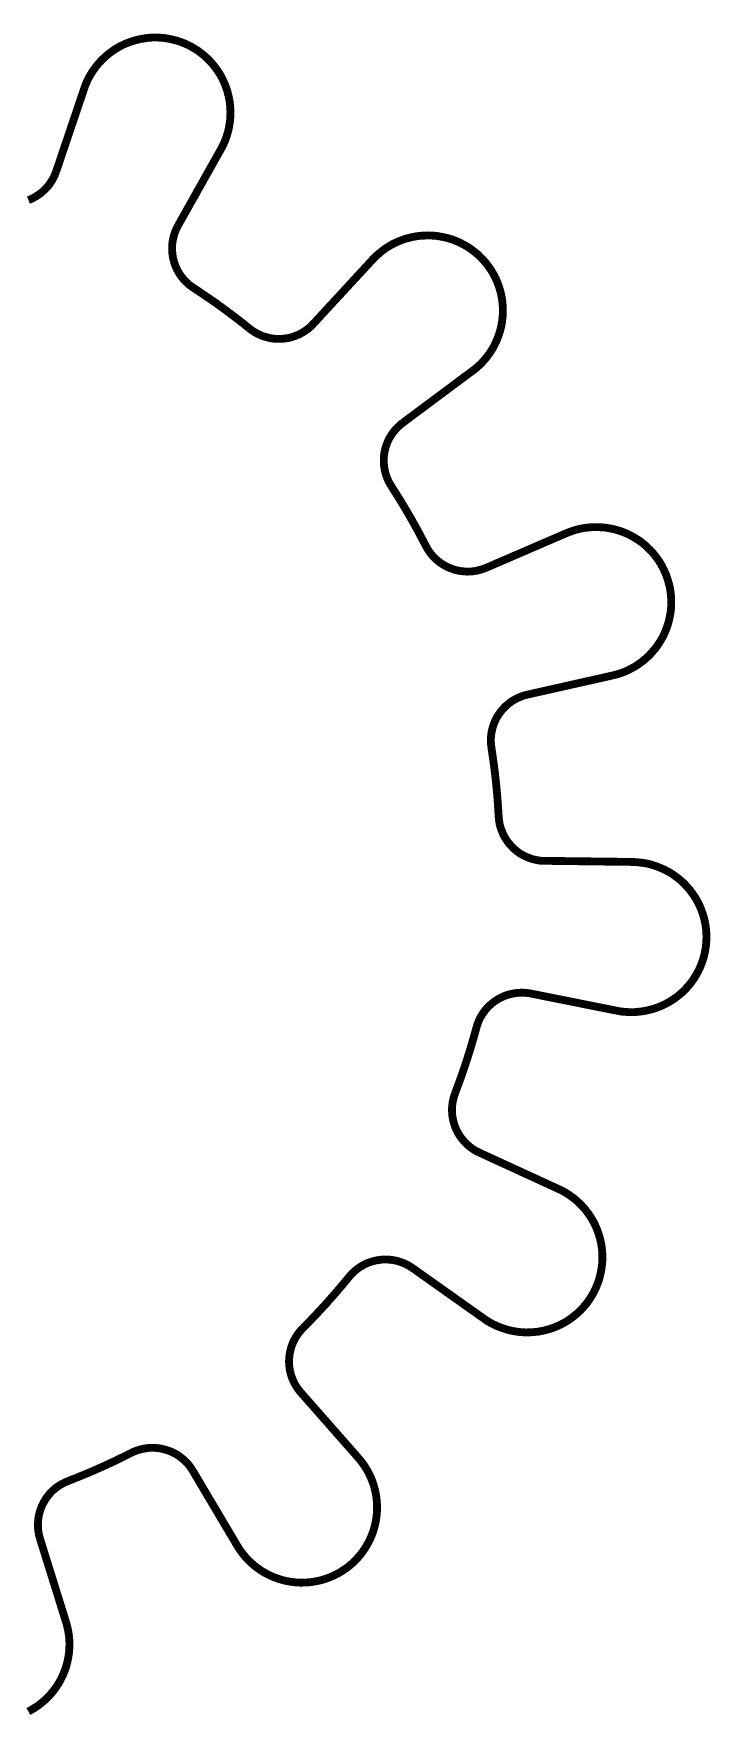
# Model space of a CAD drawing. Extents: x 1.1 to 21.8, y 1.7 to 15.4.
# Drawn here: x 2.474 to 3.326, y 13.173 to 15.289 of the extents above; entities that cross this region are included whole.
import ezdxf

# ---------------------------------------------------------------- set-up
doc = ezdxf.new("R2010")
doc.units = 0
doc.layers.get('0').update_dxf_attribs({"linetype": 'CONTINUOUS'})

msp = doc.modelspace()

# ---------------------------------------------------------------- linework, layer by layer
at = {"color": 0, "const_width": 0.00985}
for points in [[(2.7099, 15.1431), (2.71169, 15.1464), (2.71338, 15.1499), (2.7149, 15.1533), (2.71625, 15.1568), (2.71744, 15.1604), (2.71858, 15.164), (2.71951, 15.1676), (2.72032, 15.1714), (2.72092, 15.1751), (2.72146, 15.1789), (2.72179, 15.1826), (2.72194, 15.1864), (2.722, 15.1903), (2.7219, 15.194), (2.72163, 15.1978), (2.72125, 15.2015), (2.72065, 15.2053), (2.71994, 15.209), (2.71907, 15.2126), (2.71804, 15.2164), (2.7169, 15.22), (2.7156, 15.2235), (2.71419, 15.2269), (2.71263, 15.2304), (2.71089, 15.2339), (2.70904, 15.2371), (2.70703, 15.2403), (2.70492, 15.2435), (2.70269, 15.2465), (2.70036, 15.2494), (2.69786, 15.2524), (2.69532, 15.2551), (2.6926, 15.2578), (2.68978, 15.2604), (2.6869, 15.2628), (2.68392, 15.2651), (2.68083, 15.2674), (2.67763, 15.2694), (2.67443, 15.2714), (2.67106, 15.2732), (2.66769, 15.2749), (2.66422, 15.2764), (2.66069, 15.2778), (2.65713, 15.279), (2.65354, 15.2801), (2.64985, 15.2811), (2.64615, 15.2819), (2.64242, 15.2826), (2.63867, 15.2832), (2.63487, 15.2835), (2.63112, 15.2838), (2.62733, 15.2838), (2.62354, 15.2838), (2.61974, 15.2835), (2.616, 15.2831), (2.61225, 15.2825), (2.60851, 15.2818), (2.60482, 15.281), (2.60118, 15.28), (2.59754, 15.2789), (2.59403, 15.2776), (2.5905, 15.2763), (2.58703, 15.2747), (2.58365, 15.2731), (2.58029, 15.2711), (2.57704, 15.2692), (2.57389, 15.2671), (2.57086, 15.2649), (2.56787, 15.2626), (2.565, 15.2601), (2.56218, 15.2575), (2.55951, 15.2549), (2.55692, 15.2521), (2.55447, 15.2493), (2.55214, 15.2462), (2.54992, 15.2432), (2.54779, 15.24), (2.54585, 15.2368), (2.544, 15.2335), (2.54226, 15.2301), (2.54075, 15.2267), (2.53928, 15.2232), (2.53803, 15.2196)], [(2.50288, 15.1156), (2.53803, 15.2196)], [(2.65614, 15.0474), (2.7099, 15.1431)], [(2.46789, 15.0793), (2.47071, 15.0804), (2.47347, 15.0818), (2.47618, 15.0832), (2.47879, 15.0849), (2.48133, 15.0865), (2.48378, 15.0883), (2.48611, 15.0903), (2.48833, 15.0925), (2.4905, 15.0947), (2.49251, 15.0969), (2.49442, 15.0994), (2.49615, 15.1019), (2.49778, 15.1044), (2.49924, 15.1071), (2.5006, 15.1099), (2.50179, 15.1128), (2.50288, 15.1156)], [(2.65614, 15.0474), (2.65474, 15.0446), (2.65343, 15.0419), (2.65229, 15.039), (2.65132, 15.0361), (2.65044, 15.0332), (2.64979, 15.0301), (2.64925, 15.0272), (2.64887, 15.0242), (2.64865, 15.0211), (2.6486, 15.0181), (2.64871, 15.0149), (2.64899, 15.0119), (2.64936, 15.0089), (2.64996, 15.0058), (2.65072, 15.0029), (2.65158, 15), (2.65261, 14.9971), (2.65381, 14.9942), (2.65511, 14.9914), (2.65662, 14.9887), (2.65821, 14.9861), (2.65994, 14.9836), (2.66183, 14.9813), (2.66379, 14.9789), (2.6659, 14.9767), (2.66818, 14.9746), (2.67046, 14.9725), (2.6729, 14.9707), (2.67546, 14.969)], [(3.02664, 14.8646), (3.02968, 14.8668), (3.03256, 14.8693), (3.03532, 14.8718), (3.03803, 14.8744), (3.04064, 14.8774), (3.04308, 14.8801), (3.04546, 14.8832), (3.04769, 14.8861), (3.04981, 14.8894), (3.05176, 14.8926), (3.0536, 14.8958), (3.05533, 14.8993), (3.05692, 14.9028), (3.05832, 14.9063), (3.05963, 14.9097), (3.06076, 14.9133), (3.06179, 14.9171), (3.06267, 14.9207), (3.06338, 14.9244), (3.06392, 14.9282), (3.06435, 14.9319), (3.06461, 14.9357), (3.06472, 14.9394), (3.06467, 14.9433), (3.06446, 14.9471), (3.06413, 14.9508), (3.06364, 14.9546), (3.06299, 14.9583), (3.06218, 14.9621), (3.06125, 14.9657), (3.06017, 14.9693), (3.05892, 14.9729), (3.05757, 14.9764), (3.05604, 14.9799), (3.05436, 14.9833), (3.05257, 14.9867), (3.05067, 14.99), (3.04861, 14.9931), (3.04639, 14.9962), (3.04411, 14.9993), (3.04172, 15.0021), (3.03917, 15.005), (3.03651, 15.0076), (3.03375, 15.0103), (3.03093, 15.0128), (3.02794, 15.0151), (3.0249, 15.0174), (3.02181, 15.0196), (3.01856, 15.0215), (3.01531, 15.0233), (3.01193, 15.0251), (3.00846, 15.0268), (3.00499, 15.0282), (3.00146, 15.0296), (2.99783, 15.0307), (2.99419, 15.0318), (2.9905, 15.0326), (2.98682, 15.0333), (2.98307, 15.034), (2.97928, 15.0344), (2.97553, 15.0347), (2.97174, 15.0349), (2.96793, 15.0347), (2.96414, 15.0346), (2.96039, 15.0343), (2.95665, 15.0339), (2.9529, 15.0332), (2.94917, 15.0325), (2.94553, 15.0315), (2.94189, 15.0306), (2.93832, 15.0293), (2.93474, 15.0279), (2.93126, 15.0264), (2.92785, 15.0249), (2.92449, 15.0231), (2.92122, 15.0211), (2.91803, 15.0192), (2.91488, 15.0169), (2.91189, 15.0146), (2.90896, 15.0122), (2.90608, 15.0097), (2.90338, 15.0071), (2.90076, 15.0044)], [(2.82639, 14.9238), (2.90076, 15.0044)], [(2.74582, 14.9178), (2.73731, 14.9246), (2.72874, 14.9313), (2.72006, 14.9378), (2.71132, 14.9443), (2.70247, 14.9507), (2.69353, 14.9568), (2.68451, 14.9629), (2.67546, 14.969)], [(2.74582, 14.9178), (2.74826, 14.916), (2.75082, 14.9142), (2.75342, 14.9126), (2.75612, 14.9111), (2.7589, 14.9099), (2.76172, 14.9086), (2.7646, 14.9076), (2.76753, 14.9068), (2.77051, 14.906), (2.77354, 14.9054), (2.77653, 14.905), (2.77962, 14.9047), (2.78267, 14.9047), (2.78575, 14.9047), (2.78879, 14.905), (2.79183, 14.9054), (2.79486, 14.9058), (2.79785, 14.9065), (2.80078, 14.9075), (2.80371, 14.9085), (2.80653, 14.9096), (2.80931, 14.9108), (2.81201, 14.9124), (2.81461, 14.9139), (2.81717, 14.9157), (2.81967, 14.9174), (2.822, 14.9194), (2.82422, 14.9215), (2.82639, 14.9238)], [(2.93864, 14.799), (3.02664, 14.8646)], [(2.93864, 14.799), (2.93625, 14.7971), (2.93392, 14.7951), (2.93175, 14.7929), (2.92964, 14.7907), (2.92768, 14.7883), (2.92583, 14.786), (2.9241, 14.7833), (2.92253, 14.7807), (2.92111, 14.7781), (2.91982, 14.7753), (2.91868, 14.7724), (2.91764, 14.7696), (2.91678, 14.7667), (2.91607, 14.7636), (2.91553, 14.7606), (2.91515, 14.7575), (2.91493, 14.7544), (2.91488, 14.7514), (2.91499, 14.7483), (2.91521, 14.7453), (2.91564, 14.7422), (2.91618, 14.7393), (2.91694, 14.7363), (2.91781, 14.7333), (2.91883, 14.7304), (2.91997, 14.7276), (2.92128, 14.7249), (2.92279, 14.7222), (2.92437, 14.7194)], [(2.96789, 14.6442), (2.96283, 14.6537), (2.95774, 14.6635), (2.95247, 14.6729), (2.9471, 14.6824), (2.94157, 14.6918), (2.93599, 14.7011), (2.93024, 14.7103), (2.92437, 14.7194)], [(3.04383, 14.6168), (3.14464, 14.6603)], [(3.20275, 14.4813), (3.20643, 14.4822), (3.21007, 14.4832), (3.21371, 14.4844), (3.21724, 14.4858), (3.22071, 14.4872), (3.22412, 14.4889), (3.22749, 14.4907), (3.23074, 14.4925), (3.234, 14.4946), (3.23708, 14.4967), (3.24013, 14.499), (3.24306, 14.5014), (3.24593, 14.5039), (3.24864, 14.5064), (3.25125, 14.5092), (3.25379, 14.5121), (3.25618, 14.515), (3.25851, 14.5179), (3.26064, 14.5211), (3.26269, 14.5243), (3.2646, 14.5275), (3.26639, 14.5308), (3.26801, 14.5343), (3.26953, 14.5378), (3.27089, 14.5414), (3.27208, 14.5449), (3.27317, 14.5486), (3.27408, 14.5522), (3.27485, 14.556), (3.2755, 14.5597), (3.27599, 14.5635), (3.27632, 14.5672), (3.27647, 14.571), (3.27653, 14.5747), (3.27636, 14.5786), (3.2761, 14.5824), (3.27567, 14.5861), (3.27513, 14.5899), (3.27436, 14.5935), (3.27349, 14.5972), (3.27246, 14.6008), (3.27126, 14.6044), (3.26997, 14.6081), (3.2685, 14.6115), (3.26693, 14.615), (3.26519, 14.6183), (3.26335, 14.6217), (3.26133, 14.6249), (3.25922, 14.6279), (3.25694, 14.631), (3.25461, 14.634), (3.25211, 14.6369), (3.24951, 14.6396), (3.24681, 14.6422), (3.24403, 14.6449), (3.2411, 14.6472), (3.23813, 14.6496), (3.23497, 14.6518), (3.23182, 14.6537), (3.22857, 14.6557), (3.22521, 14.6575), (3.22185, 14.6592), (3.21838, 14.6607), (3.21485, 14.6621), (3.21126, 14.6633), (3.20763, 14.6644), (3.204, 14.6654), (3.20025, 14.6661), (3.19656, 14.6668), (3.19276, 14.6674), (3.18901, 14.6676), (3.18522, 14.6679), (3.18143, 14.6679), (3.17768, 14.6679), (3.17389, 14.6676), (3.17008, 14.6672), (3.16639, 14.6667), (3.16265, 14.666), (3.15896, 14.6651), (3.15533, 14.6642), (3.15169, 14.6629), (3.14811, 14.6617), (3.14464, 14.6603)], [(2.96789, 14.6442), (2.96935, 14.6415), (2.97092, 14.6389), (2.97265, 14.6364), (2.97456, 14.6339), (2.97657, 14.6315), (2.97863, 14.6293), (2.98085, 14.6272), (2.98318, 14.6253), (2.98562, 14.6233), (2.98813, 14.6217), (2.99072, 14.62), (2.99343, 14.6186), (2.99621, 14.6172), (2.99903, 14.6161), (3.0019, 14.615), (3.00483, 14.614), (3.00782, 14.6133), (3.01079, 14.6128), (3.01383, 14.6124), (3.01693, 14.6121), (3.01997, 14.6119), (3.02306, 14.6121), (3.0261, 14.6122), (3.02914, 14.6126), (3.03217, 14.6132), (3.03515, 14.6139), (3.03808, 14.6147), (3.04101, 14.6157), (3.04383, 14.6168)], [(3.09571, 14.4572), (3.20275, 14.4813)], [(3.09571, 14.4572), (3.09272, 14.4565), (3.08979, 14.4556), (3.08692, 14.4544), (3.0841, 14.4533), (3.08132, 14.4519), (3.07867, 14.4504), (3.07607, 14.4489), (3.07357, 14.4471), (3.07113, 14.4451), (3.06879, 14.4432), (3.06662, 14.4411), (3.06451, 14.4387), (3.06256, 14.4365), (3.06071, 14.434), (3.05897, 14.4315), (3.05735, 14.4289), (3.05593, 14.4262), (3.05464, 14.4233), (3.05344, 14.4206), (3.05246, 14.4176), (3.0516, 14.4147), (3.05089, 14.4118), (3.05029, 14.4088), (3.04992, 14.4057), (3.04969, 14.4026), (3.04958, 14.3996), (3.04969, 14.3965), (3.04992, 14.3935), (3.05035, 14.3904)], [(3.0594, 14.3039), (3.05875, 14.3147), (3.058, 14.3257), (3.05707, 14.3364), (3.05599, 14.3472), (3.05479, 14.3581), (3.05344, 14.3689), (3.05192, 14.3797), (3.05035, 14.3904)], [(3.0594, 14.3039), (3.05968, 14.3008), (3.06006, 14.2978), (3.0606, 14.2947), (3.06131, 14.2918), (3.06222, 14.2889), (3.06321, 14.286), (3.0644, 14.2832), (3.06569, 14.2804), (3.06717, 14.2776), (3.06874, 14.275), (3.07047, 14.2725), (3.07232, 14.2701), (3.07433, 14.2678), (3.07639, 14.2656), (3.07861, 14.2633), (3.08094, 14.2614), (3.08339, 14.2594), (3.08589, 14.2576), (3.08849, 14.2561), (3.09115, 14.2546), (3.09392, 14.2533), (3.09674, 14.2521), (3.09961, 14.251), (3.10254, 14.2501), (3.10553, 14.2494), (3.10856, 14.2488), (3.1116, 14.2483), (3.11464, 14.2481), (3.11768, 14.2481)], [(3.11768, 14.2481), (3.22743, 14.2467)], [(3.20774, 14.0596), (3.21149, 14.0589), (3.21522, 14.0583), (3.21903, 14.0581), (3.22276, 14.0578), (3.22657, 14.0578), (3.23036, 14.0578), (3.23415, 14.0581), (3.2379, 14.0585), (3.24164, 14.059), (3.24539, 14.0597), (3.24908, 14.0606), (3.25271, 14.0615), (3.25635, 14.0626), (3.25993, 14.0639), (3.2634, 14.0653), (3.26687, 14.0669), (3.27024, 14.0686), (3.2736, 14.0704), (3.27681, 14.0724), (3.28, 14.0744), (3.28304, 14.0767), (3.28603, 14.079), (3.28896, 14.0814), (3.29172, 14.084), (3.29438, 14.0867), (3.29693, 14.0894), (3.29943, 14.0924), (3.30176, 14.0953), (3.30399, 14.0985), (3.30604, 14.1015), (3.30806, 14.1049), (3.3099, 14.1082), (3.31158, 14.1115), (3.31315, 14.115), (3.31456, 14.1185), (3.31586, 14.1221), (3.317, 14.1257), (3.31799, 14.1293), (3.31879, 14.1329), (3.3195, 14.1367), (3.32004, 14.1404), (3.32047, 14.1442), (3.32069, 14.1481), (3.32081, 14.1518), (3.32075, 14.1556), (3.32053, 14.1593), (3.32015, 14.1632), (3.31967, 14.1669), (3.31896, 14.1707), (3.31819, 14.1743), (3.31722, 14.1779), (3.31614, 14.1815), (3.31483, 14.1851), (3.31347, 14.1888), (3.31196, 14.1922), (3.31028, 14.1956), (3.30843, 14.1989), (3.30653, 14.2021), (3.30447, 14.2053), (3.30225, 14.2083), (3.29997, 14.2114), (3.29753, 14.2143), (3.29497, 14.2171), (3.29232, 14.2199), (3.28956, 14.2224), (3.28668, 14.2249), (3.28375, 14.2272), (3.28065, 14.2294), (3.27756, 14.2317), (3.27431, 14.2336), (3.271, 14.2354), (3.26764, 14.2372), (3.26421, 14.2387), (3.26069, 14.2401), (3.25717, 14.2415), (3.25353, 14.2426), (3.24989, 14.2438), (3.24621, 14.2446), (3.24251, 14.2453), (3.23876, 14.2458), (3.23497, 14.2462), (3.23122, 14.2465), (3.22743, 14.2467)], [(3.10015, 14.0811), (3.09711, 14.0817), (3.09407, 14.0819), (3.09104, 14.0822), (3.08794, 14.0822), (3.0849, 14.0821), (3.08188, 14.0818), (3.07883, 14.0814), (3.07579, 14.0808), (3.07281, 14.0801), (3.06988, 14.0792), (3.067, 14.0782), (3.06418, 14.0769), (3.06142, 14.0757), (3.05875, 14.0742), (3.05615, 14.0725), (3.0536, 14.0708), (3.05122, 14.0689), (3.04889, 14.0669), (3.04665, 14.0649), (3.04454, 14.0625), (3.04258, 14.0603), (3.04069, 14.0578), (3.03901, 14.0553), (3.03737, 14.0526), (3.03592, 14.05), (3.03461, 14.0472), (3.03342, 14.0444), (3.03239, 14.0415), (3.03153, 14.0385)], [(3.10015, 14.0811), (3.20774, 14.0596)], [(3.00461, 13.9558), (3.00846, 13.966), (3.01215, 13.9762), (3.01574, 13.9865), (3.01915, 13.9968), (3.02246, 14.0072), (3.02561, 14.0176), (3.02865, 14.0281), (3.03153, 14.0385)], [(3.00461, 13.9558), (3.00364, 13.9529), (3.00276, 13.95), (3.00206, 13.9469), (3.00146, 13.9439), (3.00108, 13.941), (3.00082, 13.9379), (3.00076, 13.9347), (3.00082, 13.9318), (3.00103, 13.9286), (3.00146, 13.9256), (3.00201, 13.9226), (3.00271, 13.9196), (3.00353, 13.9167), (3.00456, 13.9137), (3.00569, 13.911), (3.007, 13.9082), (3.00846, 13.9056), (3.01004, 13.9028), (3.01178, 13.9003), (3.01361, 13.8979), (3.01557, 13.8956), (3.01768, 13.8933), (3.01992, 13.8911), (3.02219, 13.8892), (3.02462, 13.8873), (3.02713, 13.8855), (3.02974, 13.8838), (3.03239, 13.8824), (3.03515, 13.881)], [(3.03515, 13.881), (3.13488, 13.8352)], [(3.04081, 13.6722), (3.04389, 13.6701), (3.04715, 13.6681), (3.0504, 13.6662), (3.05376, 13.6645), (3.05724, 13.6629), (3.06071, 13.6615), (3.06424, 13.6602), (3.06787, 13.659), (3.0715, 13.6579), (3.07519, 13.657), (3.07894, 13.6563), (3.08263, 13.6557), (3.08643, 13.6553), (3.09017, 13.655), (3.09397, 13.6548), (3.09776, 13.6549), (3.10157, 13.6551), (3.10531, 13.6554), (3.1091, 13.6558), (3.11279, 13.6565), (3.11654, 13.6572), (3.12017, 13.6582), (3.12381, 13.6592), (3.12739, 13.6604), (3.13097, 13.6618), (3.13444, 13.6633), (3.13786, 13.6649), (3.14122, 13.6667), (3.14447, 13.6686), (3.14768, 13.6706), (3.15076, 13.6728), (3.15381, 13.6751), (3.15674, 13.6775), (3.15956, 13.68), (3.16233, 13.6826), (3.16493, 13.6853), (3.16743, 13.6882), (3.16982, 13.6911), (3.1721, 13.6942), (3.17426, 13.6973), (3.17626, 13.7005), (3.17817, 13.7037), (3.1799, 13.7071), (3.18153, 13.7105), (3.18306, 13.714), (3.1844, 13.7176), (3.1856, 13.7211), (3.18664, 13.7248), (3.18756, 13.7285), (3.18832, 13.7322), (3.18892, 13.7359), (3.1894, 13.7396), (3.18972, 13.7434), (3.18989, 13.7472), (3.18989, 13.751), (3.18972, 13.7548), (3.18946, 13.7586), (3.18901, 13.7623), (3.18842, 13.7661), (3.18767, 13.7698), (3.18674, 13.7735), (3.18571, 13.7771), (3.18451, 13.7807), (3.18321, 13.7842), (3.18175, 13.7877), (3.18012, 13.7912), (3.17839, 13.7945), (3.17649, 13.7978), (3.17449, 13.801), (3.17236, 13.8041), (3.17008, 13.8072), (3.16775, 13.8102), (3.16525, 13.813), (3.1626, 13.8158), (3.15994, 13.8184), (3.15713, 13.8209), (3.15419, 13.8233), (3.15115, 13.8256), (3.14806, 13.8278), (3.14486, 13.8299), (3.1416, 13.8318), (3.13824, 13.8336), (3.13488, 13.8352)], [(2.95122, 13.7357), (2.94868, 13.7374), (2.94607, 13.739), (2.94336, 13.7404), (2.9406, 13.7417), (2.93772, 13.7428), (2.93485, 13.7438), (2.93192, 13.7447), (2.92887, 13.7454), (2.92589, 13.7459), (2.92285, 13.7463), (2.91976, 13.7465), (2.91672, 13.7466), (2.91363, 13.7465), (2.9106, 13.7462), (2.90756, 13.7458), (2.90451, 13.7452), (2.90158, 13.7445), (2.8986, 13.7436), (2.89572, 13.7426), (2.8929, 13.7414), (2.89014, 13.7401), (2.88747, 13.7386), (2.88482, 13.737), (2.88232, 13.7352), (2.87989, 13.7333), (2.87756, 13.7314), (2.87532, 13.7293), (2.87321, 13.7271), (2.87125, 13.7247)], [(2.95122, 13.7357), (3.04081, 13.6722)], [(2.81299, 13.66), (2.82064, 13.6678), (2.82818, 13.6757), (2.83561, 13.6836), (2.84293, 13.6916), (2.85021, 13.6998), (2.85732, 13.708), (2.86431, 13.7163), (2.87125, 13.7247)], [(2.81299, 13.66), (2.81093, 13.6578), (2.80892, 13.6555), (2.80707, 13.6531), (2.80533, 13.6506), (2.80371, 13.6479), (2.80225, 13.6452), (2.80089, 13.6425), (2.79975, 13.6397), (2.79872, 13.6368), (2.79785, 13.6338), (2.7971, 13.6309), (2.79656, 13.6278), (2.79611, 13.6248), (2.79585, 13.6217), (2.79574, 13.6187), (2.79579, 13.6156), (2.79606, 13.6126), (2.79644, 13.6095), (2.79693, 13.6065), (2.79764, 13.6035), (2.7985, 13.6006), (2.79949, 13.5977), (2.80067, 13.5948), (2.80192, 13.592), (2.80339, 13.5893), (2.80496, 13.5867), (2.80664, 13.5842), (2.80849, 13.5817), (2.81049, 13.5793)], [(2.81049, 13.5793), (2.88292, 13.497)], [(2.51768, 13.4678), (2.52778, 13.4718), (2.53788, 13.4759), (2.5479, 13.4801), (2.55789, 13.4845), (2.56776, 13.489), (2.57764, 13.4936), (2.5874, 13.4984), (2.59717, 13.5033)], [(2.67469, 13.4807), (2.67307, 13.4833), (2.67133, 13.4858), (2.66943, 13.4882), (2.66743, 13.4906), (2.66525, 13.4927), (2.66303, 13.4948), (2.66069, 13.4968), (2.65826, 13.4986), (2.65571, 13.5004), (2.65306, 13.502), (2.65033, 13.5034), (2.64757, 13.5047), (2.64475, 13.5059), (2.64182, 13.5068), (2.63889, 13.5077), (2.6359, 13.5084), (2.63292, 13.509), (2.62989, 13.5093), (2.62679, 13.5096), (2.62375, 13.5097), (2.62067, 13.5096), (2.61762, 13.5093), (2.61458, 13.5089), (2.61154, 13.5083), (2.60861, 13.5076), (2.60562, 13.5067), (2.60275, 13.5057), (2.59993, 13.5046), (2.59717, 13.5033)], [(2.73068, 13.3863), (2.73269, 13.3831), (2.73481, 13.38), (2.73708, 13.377), (2.73942, 13.374), (2.74192, 13.3711), (2.74451, 13.3684), (2.74724, 13.3657), (2.75006, 13.3632), (2.75293, 13.3607), (2.75597, 13.3585), (2.75906, 13.3563), (2.76221, 13.3542), (2.76546, 13.3523), (2.76882, 13.3505), (2.77225, 13.3488), (2.77572, 13.3473), (2.77924, 13.3459), (2.78282, 13.3447), (2.7864, 13.3436), (2.7901, 13.3426), (2.79378, 13.3418), (2.79753, 13.3412), (2.80126, 13.3407), (2.80507, 13.3403), (2.80881, 13.3401), (2.81261, 13.3401), (2.8164, 13.3402), (2.82021, 13.3404), (2.82394, 13.3408), (2.82769, 13.3414), (2.83143, 13.3421), (2.83512, 13.3429), (2.83876, 13.3439), (2.84239, 13.3451), (2.84592, 13.3464), (2.84944, 13.3478), (2.85286, 13.3494), (2.85628, 13.3511), (2.8596, 13.3529), (2.86279, 13.3549), (2.86594, 13.357), (2.86903, 13.3592), (2.87201, 13.3616), (2.87489, 13.364), (2.87765, 13.3666), (2.88032, 13.3693), (2.88286, 13.3721), (2.88531, 13.375), (2.88764, 13.378), (2.88986, 13.3811), (2.89193, 13.3842), (2.89387, 13.3875), (2.89572, 13.3908), (2.8974, 13.3942), (2.89893, 13.3976), (2.90033, 13.4012), (2.90164, 13.4047), (2.90272, 13.4084), (2.90369, 13.412), (2.90457, 13.4157), (2.90522, 13.4194), (2.90576, 13.4232), (2.90614, 13.4269), (2.90636, 13.4307), (2.90647, 13.4345), (2.90636, 13.4383), (2.90614, 13.4421), (2.90576, 13.4459), (2.90528, 13.4496), (2.90457, 13.4533), (2.90375, 13.457), (2.90278, 13.4607), (2.90164, 13.4643), (2.90039, 13.4679), (2.89899, 13.4714), (2.8974, 13.4748), (2.89572, 13.4783), (2.89393, 13.4816), (2.89199, 13.4848), (2.88992, 13.488), (2.88769, 13.491), (2.88536, 13.494), (2.88292, 13.497)], [(2.67469, 13.4807), (2.73068, 13.3863)], [(2.51768, 13.4678), (2.51486, 13.4666), (2.5121, 13.4653), (2.50939, 13.4639), (2.50678, 13.4623), (2.50424, 13.4606), (2.50179, 13.4587), (2.49946, 13.4567), (2.49724, 13.4546), (2.49511, 13.4524), (2.49311, 13.45), (2.49126, 13.4476), (2.48947, 13.4451), (2.4879, 13.4425), (2.48643, 13.4398), (2.48508, 13.4371), (2.48389, 13.4342), (2.48286, 13.4313), (2.48193, 13.4284), (2.48122, 13.4255), (2.48062, 13.4224), (2.48019, 13.4194), (2.47993, 13.4163), (2.47982, 13.4133), (2.47987, 13.4102), (2.48008, 13.4072), (2.48047, 13.4041), (2.48101, 13.4011), (2.48167, 13.3981), (2.48253, 13.3951)], [(2.48253, 13.3951), (2.51519, 13.2904)], [(2.46778, 13.178), (2.47114, 13.1798), (2.47439, 13.1817), (2.4776, 13.1837), (2.48068, 13.1859), (2.48367, 13.1882), (2.4866, 13.1907), (2.48942, 13.1931), (2.49214, 13.1958), (2.49474, 13.1985), (2.49729, 13.2014), (2.49963, 13.2043), (2.5019, 13.2074), (2.50401, 13.2105), (2.50608, 13.2137), (2.50792, 13.217), (2.50965, 13.2204), (2.51129, 13.2238), (2.51275, 13.2273), (2.51411, 13.2308), (2.51531, 13.2344), (2.51633, 13.2381), (2.51719, 13.2418), (2.51796, 13.2454), (2.51856, 13.2492), (2.51899, 13.2529), (2.51932, 13.2567), (2.51947, 13.2605), (2.51947, 13.2643), (2.51932, 13.2681), (2.51899, 13.2719), (2.5185, 13.2756), (2.5179, 13.2793), (2.51714, 13.283), (2.51622, 13.2867), (2.51519, 13.2904)]]:
    msp.add_lwpolyline(points, dxfattribs=at)

doc.saveas('drawing.dxf')
